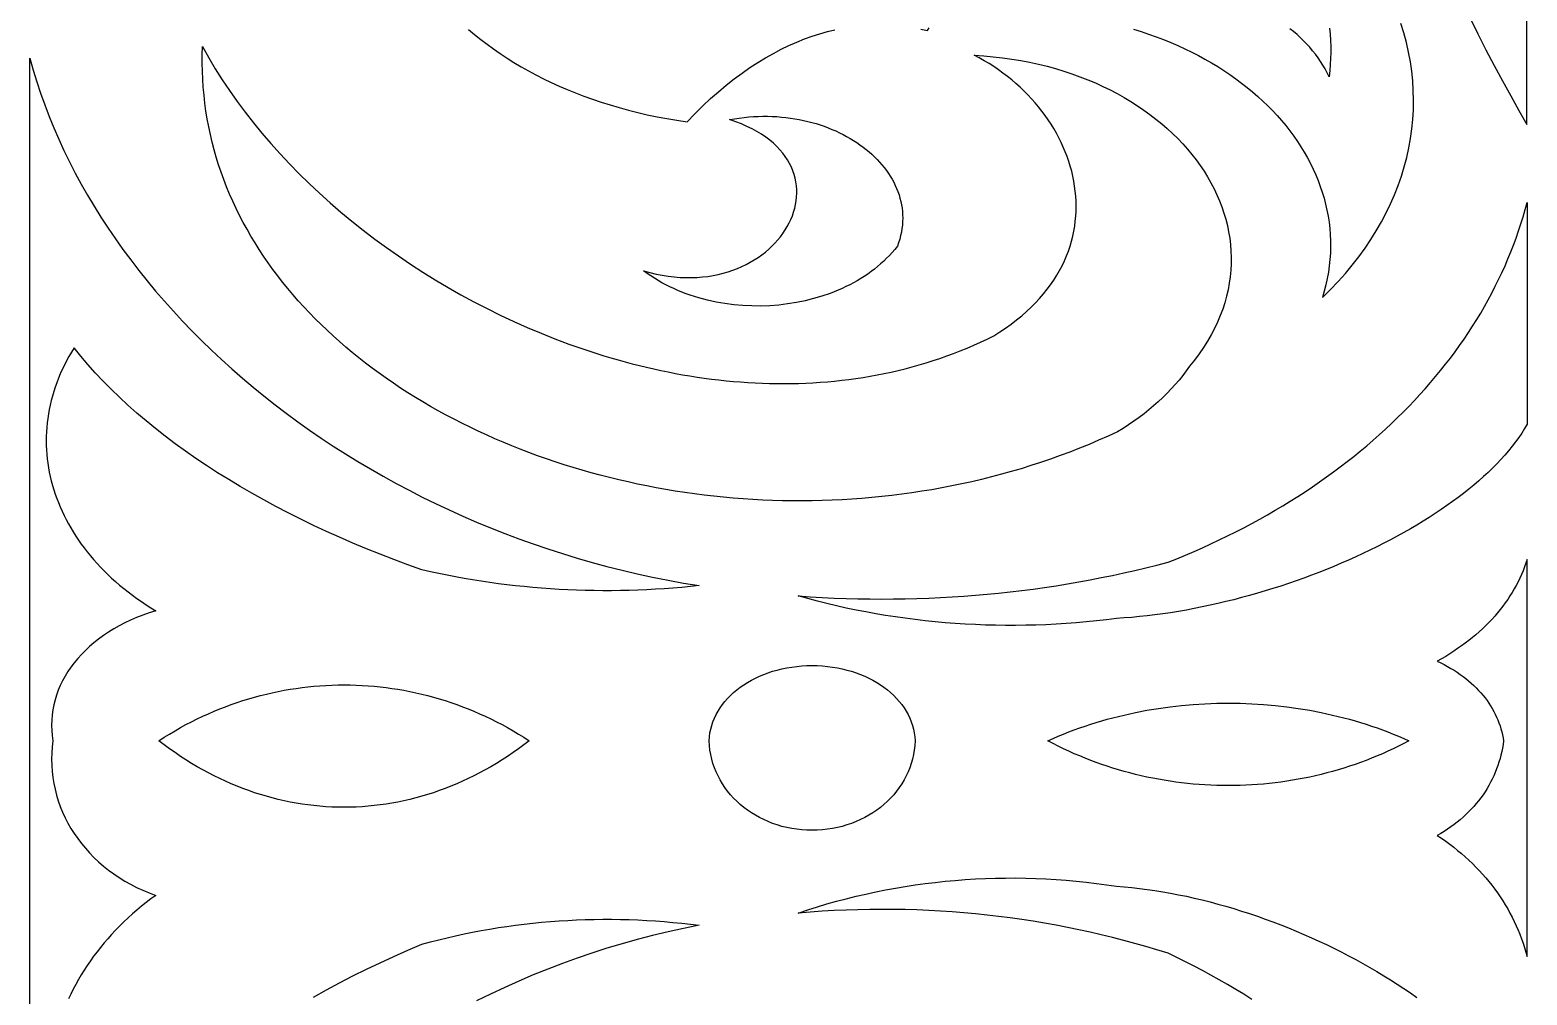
# Model space of a CAD drawing. Extents: x 599 to 929, y 27 to 457.
# Drawn here: x 829.1 to 889.4, y 276.8 to 315.7 of the extents above; entities that cross this region are included whole.
import ezdxf

# ---------------------------------------------------------------- set-up
doc = ezdxf.new("R2010")
doc.units = 0
doc.layers.add('LAYER_1', color=18, linetype='CONTINUOUS')

msp = doc.modelspace()

# ---------------------------------------------------------------- linework, layer by layer
at = {"layer": 'LAYER_1'}
for points in [[(887.062, 316.172), (887.381, 315.515), (887.708, 314.869), (888.039, 314.235), (888.372, 313.615), (888.706, 313.011), (889.035, 312.424), (889.359, 311.857), (889.36, 330.926)], [(864.966, 315.703), (865.234, 315.64), (865.293, 315.749)], [(873.516, 315.699), (873.827, 315.603), (874.132, 315.501), (874.433, 315.394), (874.729, 315.281), (875.021, 315.162), (875.307, 315.038), (875.588, 314.909), (875.864, 314.775), (876.134, 314.636), (876.399, 314.492), (876.658, 314.343), (876.912, 314.19), (877.16, 314.032), (877.402, 313.869), (877.638, 313.702), (877.868, 313.531), (878.092, 313.356), (878.309, 313.176), (878.521, 312.993), (878.725, 312.806), (878.924, 312.615), (879.115, 312.42), (879.3, 312.222), (879.478, 312.021), (879.649, 311.816), (879.813, 311.608), (879.97, 311.397), (880.119, 311.182), (880.261, 310.965), (880.396, 310.745), (880.523, 310.523), (880.642, 310.298), (880.754, 310.07), (880.858, 309.84), (880.954, 309.607), (881.041, 309.373), (881.121, 309.136), (881.192, 308.898), (881.255, 308.657), (881.31, 308.415), (881.355, 308.172), (881.393, 307.926), (881.421, 307.679), (881.441, 307.431), (881.451, 307.182), (881.453, 306.932), (881.445, 306.68), (881.428, 306.428), (881.402, 306.175), (881.366, 305.921), (881.321, 305.666), (881.266, 305.411), (881.201, 305.156), (881.126, 304.9), (881.448, 305.217), (881.755, 305.54), (882.048, 305.868), (882.327, 306.202), (882.591, 306.541), (882.84, 306.885), (883.075, 307.234), (883.295, 307.587), (883.5, 307.944), (883.69, 308.305), (883.866, 308.669), (884.026, 309.037), (884.172, 309.407), (884.302, 309.781), (884.417, 310.157), (884.517, 310.536), (884.602, 310.916), (884.671, 311.298), (884.725, 311.682), (884.763, 312.067), (884.786, 312.453), (884.793, 312.84), (884.784, 313.227), (884.76, 313.614), (884.72, 314.002), (884.664, 314.389), (884.593, 314.775), (884.505, 315.161), (884.401, 315.545), (884.281, 315.929)], [(881.412, 315.733), (881.434, 315.491), (881.45, 315.248), (881.458, 315.005), (881.46, 314.761), (881.456, 314.517), (881.444, 314.273), (881.426, 314.029), (881.401, 313.784), (881.323, 313.943), (881.238, 314.099), (881.148, 314.252), (881.052, 314.402), (880.951, 314.548), (880.845, 314.691), (880.733, 314.831), (880.617, 314.967), (880.495, 315.1), (880.369, 315.229), (880.238, 315.355), (880.103, 315.478), (879.963, 315.597), (879.82, 315.712)], [(846.761, 315.684), (847.003, 315.482), (847.252, 315.284), (847.506, 315.09), (847.768, 314.9), (848.035, 314.715), (848.31, 314.534), (848.59, 314.358), (848.877, 314.187), (849.17, 314.021), (849.47, 313.86), (849.776, 313.703), (850.089, 313.552), (850.408, 313.406), (850.734, 313.266), (851.066, 313.131), (851.405, 313.001), (851.75, 312.877), (852.101, 312.759), (852.459, 312.647), (852.824, 312.54), (853.194, 312.44), (853.572, 312.346), (853.956, 312.257), (854.346, 312.176), (854.743, 312.1), (855.147, 312.031), (855.557, 311.969), (855.871, 312.296), (856.186, 312.607), (856.502, 312.902), (856.818, 313.182), (857.134, 313.446), (857.45, 313.695), (857.767, 313.93), (858.083, 314.15), (858.399, 314.356), (858.714, 314.548), (859.029, 314.725), (859.342, 314.889), (859.655, 315.04), (859.967, 315.177), (860.278, 315.302), (860.587, 315.413), (860.895, 315.512), (861.202, 315.599), (861.506, 315.673)], [(829.109, 254.386), (829.109, 287.063), (829.109, 314.524), (829.24, 314.053), (829.382, 313.584), (829.536, 313.117), (829.702, 312.651), (829.879, 312.188), (830.067, 311.726), (830.267, 311.267), (830.478, 310.811), (830.699, 310.357), (830.932, 309.906), (831.175, 309.457), (831.429, 309.012), (831.693, 308.569), (831.967, 308.13), (832.252, 307.695), (832.546, 307.263), (832.851, 306.834), (833.165, 306.409), (833.489, 305.989), (833.823, 305.572), (834.166, 305.159), (834.519, 304.751), (834.88, 304.348), (835.251, 303.949), (835.63, 303.554), (836.019, 303.165), (836.415, 302.78), (836.821, 302.401), (837.235, 302.027), (837.657, 301.658), (838.088, 301.295), (838.526, 300.938), (838.972, 300.586), (839.426, 300.24), (839.888, 299.901), (840.358, 299.567), (840.834, 299.24), (841.318, 298.92), (841.809, 298.606), (842.308, 298.299), (842.813, 297.999), (843.325, 297.705), (843.843, 297.419), (844.368, 297.141), (844.9, 296.869), (845.437, 296.605), (845.981, 296.349), (846.531, 296.101), (847.087, 295.861), (847.648, 295.629), (848.216, 295.405), (848.788, 295.189), (849.366, 294.982), (849.95, 294.784), (850.538, 294.594), (851.132, 294.414), (851.73, 294.242), (852.333, 294.08), (852.941, 293.926), (853.553, 293.783), (854.17, 293.649), (854.791, 293.524), (855.416, 293.41), (856.045, 293.305), (855.693, 293.268), (855.341, 293.235), (854.989, 293.205), (854.637, 293.179), (854.284, 293.157), (853.931, 293.138), (853.578, 293.123), (853.225, 293.112), (852.872, 293.105), (852.519, 293.101), (852.166, 293.101), (851.813, 293.104), (851.46, 293.111), (851.108, 293.122), (850.756, 293.137), (850.404, 293.155), (850.053, 293.177), (849.703, 293.202), (849.353, 293.231), (849.004, 293.264), (848.655, 293.3), (848.307, 293.34), (847.96, 293.384), (847.614, 293.431), (847.269, 293.482), (846.925, 293.537), (846.582, 293.595), (846.241, 293.657), (845.9, 293.722), (845.561, 293.791), (845.223, 293.864), (844.887, 293.94), (844.318, 294.144), (843.755, 294.354), (843.199, 294.57), (842.65, 294.791), (842.108, 295.018), (841.572, 295.251), (841.044, 295.488), (840.524, 295.731), (840.012, 295.979), (839.507, 296.232), (839.011, 296.49), (838.524, 296.753), (838.045, 297.021), (837.575, 297.293), (837.114, 297.57), (836.662, 297.851), (836.22, 298.136), (835.788, 298.426), (835.365, 298.72), (834.953, 299.018), (834.552, 299.32), (834.161, 299.626), (833.781, 299.935), (833.412, 300.248), (833.054, 300.565), (832.708, 300.885), (832.373, 301.208), (832.051, 301.535), (831.74, 301.865), (831.442, 302.198), (831.157, 302.534), (830.885, 302.873), (830.779, 302.7), (830.678, 302.527), (830.583, 302.353), (830.493, 302.178), (830.409, 302.002), (830.33, 301.825), (830.256, 301.648), (830.187, 301.47), (830.123, 301.291), (830.065, 301.113), (830.012, 300.933), (829.964, 300.753), (829.922, 300.573), (829.884, 300.393), (829.852, 300.212), (829.824, 300.032), (829.802, 299.851), (829.785, 299.67), (829.773, 299.489), (829.766, 299.308), (829.764, 299.128), (829.767, 298.947), (829.775, 298.767), (829.788, 298.587), (829.805, 298.407), (829.828, 298.228), (829.856, 298.049), (829.889, 297.871), (829.926, 297.694), (829.968, 297.517), (830.016, 297.34), (830.068, 297.165), (830.124, 296.99), (830.186, 296.817), (830.252, 296.644), (830.324, 296.472), (830.4, 296.301), (830.48, 296.131), (830.565, 295.963), (830.655, 295.795), (830.75, 295.629), (830.849, 295.464), (830.953, 295.301), (831.062, 295.139), (831.175, 294.979), (831.293, 294.82), (831.415, 294.663), (831.542, 294.507), (831.673, 294.353), (831.809, 294.201), (831.949, 294.051), (832.094, 293.902), (832.243, 293.756), (832.397, 293.612), (832.555, 293.469), (832.718, 293.329), (832.884, 293.191), (833.056, 293.055), (833.231, 292.922), (833.411, 292.791), (833.595, 292.662), (833.784, 292.536), (833.977, 292.412), (834.174, 292.291), (833.91, 292.209), (833.652, 292.119), (833.402, 292.022), (833.16, 291.917), (832.925, 291.806), (832.698, 291.689), (832.479, 291.565), (832.268, 291.435), (832.066, 291.299), (831.871, 291.157), (831.685, 291.01), (831.508, 290.858), (831.34, 290.7), (831.181, 290.538), (831.031, 290.372), (830.89, 290.201), (830.759, 290.026), (830.637, 289.847), (830.525, 289.664), (830.423, 289.478), (830.331, 289.289), (830.25, 289.097), (830.179, 288.902), (830.118, 288.705), (830.068, 288.505), (830.029, 288.304), (830.001, 288.1), (829.984, 287.895), (829.978, 287.688), (829.984, 287.481), (830.001, 287.272), (830.031, 287.063), (830.001, 286.813), (829.984, 286.565), (829.978, 286.318), (829.984, 286.072), (830.001, 285.828), (830.029, 285.586), (830.068, 285.346), (830.118, 285.109), (830.179, 284.874), (830.25, 284.642), (830.331, 284.413), (830.423, 284.188), (830.525, 283.967), (830.637, 283.75), (830.759, 283.537), (830.89, 283.329), (831.031, 283.126), (831.181, 282.928), (831.34, 282.735), (831.508, 282.548), (831.685, 282.366), (831.871, 282.191), (832.066, 282.023), (832.268, 281.861), (832.479, 281.706), (832.698, 281.559), (832.925, 281.419), (833.16, 281.287), (833.402, 281.163), (833.652, 281.047), (833.91, 280.94), (834.174, 280.842), (833.977, 280.698), (833.784, 280.551), (833.595, 280.401), (833.411, 280.247), (833.231, 280.092), (833.056, 279.933), (832.884, 279.771), (832.718, 279.607), (832.555, 279.44), (832.397, 279.271), (832.243, 279.099), (832.094, 278.925), (831.949, 278.749), (831.809, 278.57), (831.673, 278.389), (831.542, 278.206), (831.415, 278.021), (831.293, 277.834), (831.175, 277.645), (831.062, 277.454), (830.953, 277.261), (830.849, 277.067), (830.75, 276.871), (830.655, 276.673)], [(878.283, 276.658), (877.962, 276.861), (877.637, 277.06), (877.308, 277.255), (876.976, 277.447), (876.641, 277.634), (876.302, 277.818), (875.959, 277.997), (875.613, 278.173), (875.264, 278.345), (874.912, 278.512), (874.468, 278.65), (874.023, 278.782), (873.577, 278.908), (873.128, 279.029), (872.678, 279.145), (872.227, 279.255), (871.773, 279.359), (871.318, 279.458), (870.862, 279.551), (870.404, 279.639), (869.945, 279.722), (869.485, 279.798), (869.023, 279.869), (868.559, 279.935), (868.095, 279.994), (867.629, 280.048), (867.162, 280.097), (866.693, 280.139), (866.224, 280.177), (865.753, 280.208), (865.282, 280.233), (864.809, 280.253), (864.335, 280.267), (863.861, 280.275), (863.385, 280.278), (862.908, 280.274), (862.431, 280.265), (861.953, 280.25), (861.474, 280.229), (860.994, 280.203), (860.513, 280.17), (860.032, 280.131), (860.415, 280.258), (860.8, 280.38), (861.186, 280.495), (861.575, 280.604), (861.965, 280.707), (862.357, 280.805), (862.751, 280.896), (863.146, 280.981), (863.542, 281.06), (863.94, 281.134), (864.339, 281.201), (864.739, 281.262), (865.14, 281.317), (865.542, 281.366), (865.945, 281.409), (866.348, 281.446), (866.752, 281.477), (867.157, 281.502), (867.562, 281.521), (867.968, 281.534), (868.374, 281.54), (868.78, 281.541), (869.186, 281.535), (869.593, 281.523), (869.999, 281.506), (870.405, 281.482), (870.811, 281.451), (871.217, 281.415), (871.622, 281.373), (872.027, 281.324), (872.431, 281.269), (872.834, 281.208), (873.141, 281.185), (873.45, 281.156), (873.761, 281.121), (874.073, 281.081), (874.386, 281.036), (874.701, 280.986), (875.017, 280.93), (875.333, 280.869), (875.65, 280.803), (875.968, 280.733), (876.286, 280.657), (876.604, 280.577), (876.922, 280.492), (877.24, 280.402), (877.557, 280.308), (877.874, 280.21), (878.191, 280.107), (878.507, 280), (878.821, 279.889), (879.135, 279.773), (879.447, 279.654), (879.758, 279.531), (880.068, 279.404), (880.375, 279.273), (880.681, 279.138), (880.984, 279), (881.285, 278.858), (881.584, 278.713), (881.88, 278.565), (882.174, 278.413), (882.465, 278.258), (882.752, 278.1), (883.036, 277.939), (883.317, 277.775), (883.595, 277.608), (883.868, 277.439), (884.138, 277.266), (884.404, 277.092), (884.665, 276.914), (884.922, 276.734)], [(840.524, 276.749), (841.044, 277.038), (841.572, 277.321), (842.108, 277.597), (842.65, 277.867), (843.199, 278.131), (843.755, 278.387), (844.318, 278.637), (844.887, 278.88), (845.223, 278.971), (845.561, 279.057), (845.9, 279.139), (846.241, 279.217), (846.582, 279.291), (846.925, 279.36), (847.269, 279.425), (847.614, 279.485), (847.96, 279.542), (848.307, 279.594), (848.655, 279.641), (849.004, 279.685), (849.353, 279.724), (849.703, 279.758), (850.053, 279.789), (850.404, 279.815), (850.756, 279.836), (851.108, 279.853), (851.46, 279.866), (851.813, 279.875), (852.166, 279.879), (852.519, 279.879), (852.872, 279.874), (853.225, 279.865), (853.578, 279.852), (853.931, 279.834), (854.284, 279.812), (854.637, 279.786), (854.989, 279.755), (855.341, 279.72), (855.693, 279.68), (856.045, 279.636), (855.729, 279.575), (855.415, 279.511), (855.102, 279.445), (854.79, 279.375), (854.169, 279.227), (853.553, 279.067), (852.94, 278.896), (852.333, 278.714), (851.729, 278.521), (851.131, 278.317), (850.538, 278.102), (849.949, 277.876), (849.366, 277.64), (848.787, 277.394), (848.215, 277.137), (847.648, 276.871), (847.086, 276.595)]]:
    msp.add_lwpolyline(points, dxfattribs=at)
for points in [[(867.108, 314.647), (867.494, 314.623), (867.875, 314.589), (868.25, 314.546), (868.62, 314.494), (868.984, 314.434), (869.343, 314.365), (869.695, 314.288), (870.042, 314.203), (870.382, 314.11), (870.716, 314.009), (871.044, 313.901), (871.365, 313.785), (871.679, 313.663), (871.987, 313.533), (872.287, 313.396), (872.581, 313.253), (872.867, 313.104), (873.146, 312.948), (873.418, 312.786), (873.682, 312.618), (873.938, 312.444), (874.186, 312.265), (874.426, 312.081), (874.658, 311.891), (874.882, 311.697), (875.098, 311.497), (875.305, 311.293), (875.503, 311.084), (875.693, 310.872), (875.874, 310.655), (876.045, 310.434), (876.208, 310.209), (876.361, 309.981), (876.504, 309.75), (876.639, 309.515), (876.763, 309.277), (876.878, 309.037), (876.982, 308.794), (877.077, 308.548), (877.161, 308.3), (877.235, 308.05), (877.299, 307.798), (877.352, 307.545), (877.394, 307.289), (877.426, 307.033), (877.446, 306.775), (877.455, 306.516), (877.453, 306.257), (877.44, 305.996), (877.415, 305.736), (877.378, 305.474), (877.33, 305.213), (877.27, 304.952), (877.197, 304.691), (877.113, 304.431), (877.016, 304.171), (876.907, 303.912), (876.785, 303.654), (876.65, 303.397), (876.503, 303.141), (876.343, 302.887), (876.17, 302.635), (875.983, 302.384), (875.783, 302.136), (875.647, 301.947), (875.504, 301.76), (875.355, 301.576), (875.2, 301.396), (875.039, 301.218), (874.871, 301.044), (874.698, 300.873), (874.519, 300.705), (874.334, 300.541), (874.143, 300.381), (873.946, 300.224), (873.745, 300.071), (873.537, 299.921), (873.325, 299.776), (873.107, 299.634), (872.884, 299.497), (872.502, 299.322), (872.118, 299.153), (871.733, 298.99), (871.346, 298.832), (870.958, 298.681), (870.568, 298.536), (870.177, 298.396), (869.785, 298.263), (869.391, 298.135), (868.997, 298.012), (868.601, 297.896), (868.205, 297.785), (867.807, 297.68), (867.409, 297.581), (867.01, 297.487), (866.61, 297.398), (866.21, 297.316), (865.809, 297.238), (865.408, 297.167), (865.007, 297.1), (864.605, 297.039), (864.203, 296.984), (863.801, 296.933), (863.399, 296.888), (862.997, 296.849), (862.595, 296.814), (862.193, 296.785), (861.792, 296.761), (861.391, 296.742), (860.99, 296.728), (860.59, 296.72), (860.19, 296.716), (859.791, 296.717), (859.393, 296.724), (858.995, 296.735), (858.598, 296.751), (858.203, 296.772), (857.808, 296.798), (857.414, 296.829), (857.022, 296.865), (856.631, 296.905), (856.241, 296.95), (855.853, 297), (855.466, 297.054), (855.08, 297.113), (854.697, 297.177), (854.315, 297.245), (853.934, 297.318), (853.556, 297.395), (853.18, 297.477), (852.805, 297.563), (852.433, 297.654), (852.063, 297.749), (851.695, 297.848), (851.329, 297.952), (850.966, 298.059), (850.605, 298.172), (850.247, 298.288), (849.892, 298.409), (849.539, 298.533), (849.189, 298.662), (848.842, 298.795), (848.497, 298.932), (848.156, 299.073), (847.818, 299.218), (847.483, 299.367), (847.151, 299.52), (846.823, 299.677), (846.497, 299.837), (846.176, 300.002), (845.858, 300.17), (845.543, 300.342), (845.232, 300.518), (844.925, 300.697), (844.622, 300.88), (844.323, 301.067), (844.028, 301.257), (843.737, 301.451), (843.45, 301.649), (843.167, 301.85), (842.888, 302.054), (842.614, 302.262), (842.344, 302.474), (842.079, 302.688), (841.819, 302.906), (841.563, 303.128), (841.312, 303.353), (841.066, 303.58), (840.824, 303.812), (840.588, 304.046), (840.357, 304.283), (840.13, 304.524), (839.909, 304.768), (839.694, 305.015), (839.484, 305.264), (839.279, 305.517), (839.079, 305.773), (838.886, 306.032), (838.698, 306.293), (838.515, 306.558), (838.339, 306.825), (838.168, 307.095), (838.004, 307.368), (837.845, 307.644), (837.693, 307.922), (837.547, 308.203), (837.407, 308.487), (837.273, 308.773), (837.146, 309.062), (837.026, 309.353), (836.912, 309.647), (836.804, 309.944), (836.704, 310.242), (836.61, 310.544), (836.523, 310.847), (836.443, 311.153), (836.37, 311.462), (836.304, 311.772), (836.246, 312.085), (836.194, 312.4), (836.151, 312.718), (836.114, 313.037), (836.085, 313.359), (836.064, 313.682), (836.05, 314.008), (836.044, 314.336), (836.046, 314.666), (836.055, 314.998), (836.306, 314.549), (836.57, 314.104), (836.849, 313.662), (837.143, 313.224), (837.449, 312.789), (837.769, 312.359), (838.102, 311.933), (838.447, 311.511), (838.805, 311.094), (839.175, 310.683), (839.556, 310.277), (839.949, 309.876), (840.352, 309.482), (840.766, 309.093), (841.191, 308.711), (841.626, 308.336), (842.07, 307.968), (842.524, 307.607), (842.986, 307.253), (843.458, 306.907), (843.938, 306.57), (844.426, 306.24), (844.921, 305.919), (845.424, 305.607), (845.934, 305.304), (846.451, 305.01), (846.975, 304.726), (847.504, 304.452), (848.039, 304.188), (848.58, 303.934), (849.126, 303.691), (849.677, 303.459), (850.232, 303.238), (850.791, 303.028), (851.354, 302.83), (851.921, 302.644), (852.206, 302.556), (852.491, 302.471), (852.777, 302.388), (853.064, 302.309), (853.351, 302.233), (853.639, 302.161), (853.927, 302.091), (854.216, 302.025), (854.506, 301.963), (854.796, 301.903), (855.086, 301.847), (855.377, 301.794), (855.668, 301.745), (855.959, 301.7), (856.25, 301.657), (856.542, 301.619), (856.834, 301.584), (857.126, 301.552), (857.418, 301.524), (857.71, 301.5), (858.002, 301.48), (858.294, 301.463), (858.585, 301.45), (858.877, 301.441), (859.169, 301.436), (859.46, 301.435), (859.751, 301.437), (860.042, 301.444), (860.332, 301.454), (860.622, 301.468), (860.912, 301.487), (861.201, 301.51), (861.489, 301.536), (861.778, 301.567), (862.065, 301.602), (862.352, 301.641), (862.638, 301.685), (862.924, 301.732), (863.208, 301.784), (863.492, 301.841), (863.776, 301.901), (864.058, 301.966), (864.339, 302.036), (864.62, 302.11), (864.899, 302.189), (865.178, 302.272), (865.455, 302.359), (865.731, 302.451), (866.006, 302.548), (866.28, 302.65), (866.553, 302.756), (866.824, 302.867), (867.094, 302.982), (867.363, 303.103), (867.63, 303.228), (867.896, 303.358), (868.142, 303.512), (868.377, 303.67), (868.602, 303.831), (868.817, 303.996), (869.022, 304.164), (869.217, 304.334), (869.402, 304.508), (869.578, 304.684), (869.744, 304.864), (869.9, 305.045), (870.047, 305.229), (870.185, 305.415), (870.314, 305.604), (870.434, 305.794), (870.544, 305.986), (870.646, 306.179), (870.739, 306.374), (870.824, 306.571), (870.9, 306.769), (870.967, 306.967), (871.026, 307.167), (871.077, 307.368), (871.12, 307.569), (871.155, 307.77), (871.181, 307.973), (871.2, 308.175), (871.211, 308.377), (871.215, 308.58), (871.211, 308.782), (871.199, 308.984), (871.18, 309.185), (871.154, 309.386), (871.121, 309.586), (871.081, 309.785), (871.034, 309.983), (870.98, 310.18), (870.919, 310.376), (870.852, 310.57), (870.778, 310.763), (870.697, 310.954), (870.611, 311.143), (870.518, 311.33), (870.419, 311.514), (870.314, 311.697), (870.203, 311.877), (870.086, 312.054), (869.964, 312.229), (869.836, 312.401), (869.703, 312.57), (869.564, 312.736), (869.419, 312.898), (869.27, 313.057), (869.115, 313.213), (868.956, 313.365), (868.792, 313.513), (868.622, 313.656), (868.448, 313.796), (868.27, 313.932), (868.087, 314.063), (867.899, 314.189), (867.708, 314.311), (867.512, 314.428), (867.312, 314.54)], [(857.267, 312.058), (857.461, 312.092), (857.655, 312.122), (857.848, 312.146), (858.041, 312.165), (858.232, 312.179), (858.422, 312.188), (858.611, 312.193), (858.799, 312.192), (858.985, 312.187), (859.17, 312.177), (859.353, 312.163), (859.534, 312.144), (859.714, 312.121), (859.891, 312.094), (860.067, 312.062), (860.24, 312.026), (860.412, 311.986), (860.58, 311.942), (860.747, 311.895), (860.911, 311.843), (861.072, 311.788), (861.23, 311.729), (861.386, 311.666), (861.538, 311.6), (861.688, 311.53), (861.834, 311.457), (861.977, 311.381), (862.117, 311.302), (862.253, 311.219), (862.386, 311.133), (862.515, 311.045), (862.64, 310.953), (862.761, 310.859), (862.878, 310.762), (862.991, 310.662), (863.1, 310.56), (863.205, 310.455), (863.305, 310.348), (863.4, 310.238), (863.491, 310.126), (863.578, 310.012), (863.659, 309.896), (863.735, 309.778), (863.807, 309.658), (863.873, 309.536), (863.934, 309.412), (863.99, 309.286), (864.04, 309.159), (864.085, 309.03), (864.124, 308.9), (864.157, 308.768), (864.185, 308.635), (864.206, 308.501), (864.221, 308.366), (864.231, 308.229), (864.233, 308.091), (864.23, 307.953), (864.22, 307.814), (864.203, 307.673), (864.18, 307.533), (864.15, 307.391), (864.113, 307.249), (864.069, 307.106), (864.018, 306.964), (863.916, 306.837), (863.81, 306.713), (863.7, 306.593), (863.587, 306.476), (863.469, 306.362), (863.347, 306.252), (863.222, 306.145), (863.093, 306.041), (862.961, 305.941), (862.826, 305.845), (862.687, 305.751), (862.545, 305.661), (862.401, 305.575), (862.253, 305.492), (862.103, 305.412), (861.95, 305.336), (861.795, 305.263), (861.637, 305.194), (861.315, 305.066), (860.985, 304.952), (860.647, 304.853), (860.304, 304.767), (859.955, 304.696), (859.601, 304.64), (859.244, 304.597), (858.885, 304.57), (858.523, 304.557), (858.161, 304.559), (857.8, 304.576), (857.439, 304.608), (857.08, 304.654), (856.724, 304.716), (856.372, 304.794), (856.025, 304.886), (855.853, 304.938), (855.683, 304.994), (855.515, 305.054), (855.348, 305.118), (855.183, 305.185), (855.02, 305.257), (854.86, 305.332), (854.701, 305.411), (854.545, 305.495), (854.391, 305.582), (854.24, 305.673), (854.092, 305.768), (853.946, 305.867), (853.804, 305.97), (854.057, 305.901), (854.308, 305.841), (854.555, 305.793), (854.799, 305.755), (855.039, 305.726), (855.275, 305.708), (855.507, 305.699), (855.736, 305.699), (855.96, 305.708), (856.179, 305.725), (856.394, 305.751), (856.605, 305.786), (856.81, 305.828), (857.011, 305.877), (857.206, 305.934), (857.396, 305.998), (857.581, 306.069), (857.76, 306.146), (857.933, 306.229), (858.1, 306.319), (858.261, 306.414), (858.416, 306.514), (858.565, 306.62), (858.707, 306.73), (858.842, 306.845), (858.971, 306.965), (859.092, 307.088), (859.206, 307.216), (859.313, 307.346), (859.413, 307.48), (859.505, 307.618), (859.589, 307.757), (859.665, 307.9), (859.734, 308.044), (859.794, 308.191), (859.845, 308.339), (859.888, 308.488), (859.923, 308.638), (859.948, 308.79), (859.965, 308.942), (859.972, 309.094), (859.97, 309.246), (859.959, 309.398), (859.938, 309.55), (859.907, 309.7), (859.867, 309.85), (859.816, 309.998), (859.755, 310.145), (859.684, 310.29), (859.602, 310.433), (859.51, 310.573), (859.406, 310.711), (859.292, 310.846), (859.167, 310.977), (859.03, 311.105), (858.882, 311.23), (858.722, 311.35), (858.551, 311.466), (858.367, 311.578), (858.172, 311.685), (857.964, 311.786), (857.744, 311.882), (857.512, 311.973)], [(889.362, 308.725), (889.36, 299.803), (889.257, 299.624), (889.145, 299.445), (889.025, 299.267), (888.897, 299.089), (888.761, 298.911), (888.618, 298.734), (888.467, 298.558), (888.309, 298.383), (888.144, 298.209), (887.972, 298.035), (887.793, 297.863), (887.608, 297.691), (887.416, 297.521), (887.217, 297.352), (887.013, 297.184), (886.802, 297.018), (886.586, 296.853), (886.364, 296.69), (886.136, 296.528), (885.904, 296.367), (885.666, 296.209), (885.423, 296.052), (885.175, 295.897), (884.922, 295.744), (884.665, 295.593), (884.404, 295.444), (884.138, 295.297), (883.868, 295.152), (883.595, 295.009), (883.317, 294.869), (883.036, 294.731), (882.752, 294.596), (882.465, 294.463), (882.174, 294.333), (881.88, 294.205), (881.584, 294.081), (881.285, 293.959), (880.984, 293.84), (880.681, 293.723), (880.375, 293.61), (880.068, 293.5), (879.758, 293.393), (879.447, 293.29), (879.135, 293.189), (878.821, 293.092), (878.507, 292.999), (878.191, 292.909), (877.874, 292.823), (877.557, 292.74), (877.24, 292.661), (876.922, 292.585), (876.604, 292.514), (876.286, 292.447), (875.968, 292.383), (875.65, 292.324), (875.333, 292.268), (875.017, 292.217), (874.701, 292.171), (874.386, 292.128), (874.073, 292.09), (873.761, 292.057), (873.45, 292.028), (873.141, 292.003), (872.834, 291.984), (872.431, 291.932), (872.027, 291.886), (871.622, 291.845), (871.217, 291.81), (870.811, 291.779), (870.405, 291.754), (869.999, 291.734), (869.593, 291.719), (869.186, 291.709), (868.78, 291.704), (868.374, 291.704), (867.968, 291.71), (867.562, 291.721), (867.157, 291.736), (866.752, 291.757), (866.348, 291.783), (865.945, 291.814), (865.542, 291.851), (865.14, 291.892), (864.739, 291.938), (864.339, 291.99), (863.94, 292.046), (863.542, 292.108), (863.146, 292.174), (862.751, 292.246), (862.357, 292.323), (861.965, 292.405), (861.575, 292.491), (861.186, 292.583), (860.8, 292.68), (860.415, 292.782), (860.032, 292.889), (860.513, 292.856), (860.994, 292.829), (861.474, 292.806), (861.953, 292.789), (862.431, 292.776), (862.908, 292.768), (863.385, 292.766), (863.861, 292.768), (864.335, 292.774), (864.809, 292.786), (865.282, 292.803), (865.753, 292.824), (866.224, 292.851), (866.693, 292.882), (867.162, 292.918), (867.629, 292.958), (868.095, 293.004), (868.559, 293.054), (869.023, 293.109), (869.485, 293.169), (869.945, 293.233), (870.404, 293.302), (870.862, 293.376), (871.318, 293.455), (871.773, 293.538), (872.227, 293.626), (872.678, 293.718), (873.128, 293.815), (873.577, 293.917), (874.023, 294.023), (874.468, 294.134), (874.912, 294.25), (875.264, 294.39), (875.613, 294.535), (875.959, 294.682), (876.302, 294.833), (876.641, 294.988), (876.976, 295.145), (877.308, 295.306), (877.637, 295.47), (877.962, 295.637), (878.283, 295.808), (878.601, 295.981), (878.915, 296.158), (879.225, 296.338), (879.531, 296.52), (879.834, 296.706), (880.133, 296.894), (880.428, 297.086), (880.72, 297.28), (881.007, 297.478), (881.291, 297.678), (881.57, 297.88), (881.846, 298.086), (882.117, 298.294), (882.384, 298.505), (882.648, 298.718), (882.907, 298.935), (883.162, 299.153), (883.413, 299.374), (883.659, 299.598), (883.901, 299.824), (884.139, 300.053), (884.373, 300.284), (884.602, 300.517), (884.827, 300.753), (885.048, 300.99), (885.264, 301.231), (885.475, 301.473), (885.682, 301.717), (885.884, 301.964), (886.082, 302.213), (886.275, 302.464), (886.464, 302.717), (886.648, 302.971), (886.827, 303.228), (887.001, 303.487), (887.17, 303.748), (887.335, 304.01), (887.495, 304.275), (887.65, 304.541), (887.799, 304.809), (887.944, 305.078), (888.084, 305.35), (888.219, 305.623), (888.349, 305.897), (888.474, 306.174), (888.594, 306.451), (888.708, 306.731), (888.817, 307.011), (888.921, 307.294), (889.02, 307.577), (889.113, 307.862), (889.202, 308.148), (889.284, 308.436)], [(888.414, 287.063), (888.395, 286.917), (888.371, 286.771), (888.343, 286.628), (888.31, 286.485), (888.273, 286.343), (888.232, 286.203), (888.186, 286.064), (888.137, 285.927), (888.083, 285.791), (888.025, 285.657), (887.962, 285.524), (887.896, 285.394), (887.825, 285.265), (887.75, 285.137), (887.672, 285.012), (887.589, 284.889), (887.502, 284.768), (887.412, 284.649), (887.317, 284.532), (887.219, 284.418), (887.117, 284.306), (887.011, 284.197), (886.901, 284.09), (886.787, 283.985), (886.67, 283.884), (886.549, 283.785), (886.424, 283.689), (886.296, 283.595), (886.164, 283.505), (886.029, 283.418), (885.89, 283.333), (885.747, 283.252), (885.918, 283.139), (886.086, 283.022), (886.25, 282.902), (886.411, 282.779), (886.568, 282.653), (886.722, 282.525), (886.872, 282.393), (887.019, 282.259), (887.162, 282.123), (887.301, 281.983), (887.437, 281.841), (887.569, 281.697), (887.697, 281.55), (887.822, 281.401), (887.942, 281.249), (888.059, 281.096), (888.171, 280.94), (888.28, 280.782), (888.385, 280.622), (888.485, 280.46), (888.582, 280.296), (888.674, 280.13), (888.762, 279.962), (888.846, 279.792), (888.926, 279.621), (889.001, 279.448), (889.072, 279.274), (889.139, 279.098), (889.201, 278.921), (889.259, 278.742), (889.312, 278.562), (889.361, 278.38), (889.361, 287.089), (889.361, 294.36), (889.312, 294.208), (889.259, 294.056), (889.201, 293.906), (889.139, 293.757), (889.072, 293.609), (889.001, 293.463), (888.926, 293.317), (888.846, 293.173), (888.762, 293.031), (888.674, 292.89), (888.582, 292.751), (888.485, 292.613), (888.385, 292.476), (888.28, 292.342), (888.171, 292.209), (888.059, 292.078), (887.942, 291.949), (887.822, 291.822), (887.697, 291.696), (887.569, 291.573), (887.437, 291.451), (887.301, 291.332), (887.162, 291.215), (887.019, 291.1), (886.872, 290.987), (886.722, 290.877), (886.568, 290.769), (886.411, 290.663), (886.25, 290.56), (886.086, 290.459), (885.918, 290.361), (885.747, 290.265), (885.89, 290.197), (886.029, 290.126), (886.164, 290.053), (886.296, 289.977), (886.424, 289.899), (886.549, 289.818), (886.67, 289.735), (886.787, 289.649), (886.901, 289.562), (887.011, 289.472), (887.117, 289.38), (887.219, 289.286), (887.317, 289.189), (887.412, 289.091), (887.502, 288.991), (887.589, 288.89), (887.672, 288.786), (887.75, 288.681), (887.825, 288.574), (887.896, 288.466), (887.962, 288.356), (888.025, 288.244), (888.083, 288.131), (888.137, 288.017), (888.186, 287.902), (888.232, 287.785), (888.273, 287.667), (888.31, 287.548), (888.343, 287.428), (888.371, 287.307), (888.395, 287.185)], [(856.446, 287.063), (856.457, 287.221), (856.477, 287.377), (856.508, 287.531), (856.548, 287.681), (856.598, 287.829), (856.657, 287.974), (856.725, 288.116), (856.801, 288.254), (856.886, 288.388), (856.979, 288.519), (857.08, 288.646), (857.188, 288.769), (857.304, 288.887), (857.428, 289.001), (857.558, 289.11), (857.694, 289.215), (857.838, 289.314), (857.987, 289.409), (858.142, 289.498), (858.303, 289.581), (858.47, 289.659), (858.641, 289.731), (858.818, 289.797), (858.999, 289.857), (859.184, 289.91), (859.374, 289.957), (859.568, 289.997), (859.766, 290.03), (859.967, 290.056), (860.171, 290.075), (860.378, 290.087), (860.587, 290.09), (860.797, 290.087), (861.004, 290.075), (861.208, 290.056), (861.409, 290.03), (861.607, 289.997), (861.801, 289.957), (861.99, 289.91), (862.176, 289.857), (862.357, 289.797), (862.534, 289.731), (862.705, 289.659), (862.872, 289.581), (863.033, 289.498), (863.188, 289.409), (863.337, 289.314), (863.481, 289.215), (863.617, 289.11), (863.747, 289.001), (863.871, 288.887), (863.987, 288.769), (864.095, 288.646), (864.196, 288.519), (864.289, 288.388), (864.374, 288.254), (864.45, 288.116), (864.518, 287.974), (864.577, 287.829), (864.627, 287.681), (864.667, 287.531), (864.698, 287.377), (864.718, 287.221), (864.729, 287.063), (864.718, 286.874), (864.698, 286.688), (864.667, 286.506), (864.627, 286.326), (864.577, 286.15), (864.518, 285.978), (864.45, 285.81), (864.374, 285.645), (864.289, 285.485), (864.196, 285.33), (864.095, 285.179), (863.987, 285.033), (863.871, 284.892), (863.747, 284.757), (863.617, 284.626), (863.481, 284.502), (863.337, 284.384), (863.188, 284.272), (863.033, 284.166), (862.872, 284.066), (862.705, 283.974), (862.534, 283.888), (862.357, 283.81), (862.176, 283.739), (861.99, 283.675), (861.801, 283.619), (861.607, 283.572), (861.409, 283.532), (861.208, 283.501), (861.004, 283.479), (860.797, 283.465), (860.587, 283.461), (860.378, 283.465), (860.171, 283.479), (859.967, 283.501), (859.766, 283.532), (859.568, 283.572), (859.374, 283.619), (859.184, 283.675), (858.999, 283.739), (858.818, 283.81), (858.641, 283.888), (858.47, 283.974), (858.303, 284.066), (858.142, 284.166), (857.987, 284.272), (857.838, 284.384), (857.694, 284.502), (857.558, 284.626), (857.428, 284.757), (857.304, 284.892), (857.188, 285.033), (857.08, 285.179), (856.979, 285.33), (856.886, 285.485), (856.801, 285.645), (856.725, 285.81), (856.657, 285.978), (856.598, 286.15), (856.548, 286.326), (856.508, 286.506), (856.477, 286.688), (856.457, 286.874)], [(834.295, 287.063), (834.51, 287.201), (834.728, 287.335), (834.947, 287.465), (835.167, 287.59), (835.389, 287.711), (835.613, 287.827), (835.838, 287.939), (836.064, 288.047), (836.291, 288.15), (836.52, 288.249), (836.749, 288.343), (836.98, 288.433), (837.212, 288.519), (837.445, 288.6), (837.679, 288.677), (837.914, 288.75), (838.149, 288.818), (838.386, 288.882), (838.623, 288.941), (838.861, 288.996), (839.099, 289.046), (839.338, 289.093), (839.578, 289.134), (839.818, 289.172), (840.058, 289.205), (840.299, 289.233), (840.54, 289.257), (840.781, 289.277), (841.023, 289.293), (841.265, 289.304), (841.507, 289.31), (841.749, 289.312), (841.991, 289.31), (842.232, 289.304), (842.474, 289.293), (842.716, 289.277), (842.957, 289.257), (843.198, 289.233), (843.439, 289.205), (843.68, 289.172), (843.92, 289.134), (844.159, 289.093), (844.398, 289.046), (844.637, 288.996), (844.875, 288.941), (845.112, 288.882), (845.348, 288.818), (845.584, 288.75), (845.818, 288.677), (846.052, 288.6), (846.285, 288.519), (846.517, 288.433), (846.748, 288.343), (846.978, 288.249), (847.206, 288.15), (847.434, 288.047), (847.66, 287.939), (847.885, 287.827), (848.108, 287.711), (848.33, 287.59), (848.551, 287.465), (848.769, 287.335), (848.987, 287.201), (849.203, 287.063), (848.987, 286.898), (848.769, 286.738), (848.551, 286.584), (848.33, 286.435), (848.108, 286.292), (847.885, 286.153), (847.66, 286.02), (847.434, 285.892), (847.206, 285.769), (846.978, 285.651), (846.748, 285.539), (846.517, 285.432), (846.285, 285.33), (846.052, 285.233), (845.818, 285.142), (845.584, 285.055), (845.348, 284.974), (845.112, 284.898), (844.875, 284.828), (844.637, 284.763), (844.398, 284.702), (844.159, 284.648), (843.92, 284.598), (843.68, 284.553), (843.439, 284.514), (843.198, 284.48), (842.957, 284.452), (842.716, 284.428), (842.474, 284.41), (842.232, 284.397), (841.991, 284.389), (841.749, 284.386), (841.507, 284.389), (841.265, 284.397), (841.023, 284.41), (840.781, 284.428), (840.54, 284.452), (840.299, 284.48), (840.058, 284.514), (839.818, 284.553), (839.578, 284.598), (839.338, 284.648), (839.099, 284.702), (838.861, 284.763), (838.623, 284.828), (838.386, 284.898), (838.149, 284.974), (837.914, 285.055), (837.679, 285.142), (837.445, 285.233), (837.212, 285.33), (836.98, 285.432), (836.749, 285.539), (836.52, 285.651), (836.291, 285.769), (836.064, 285.892), (835.838, 286.02), (835.613, 286.153), (835.389, 286.292), (835.167, 286.435), (834.947, 286.584), (834.728, 286.738), (834.51, 286.898)], [(870.073, 287.063), (870.283, 287.156), (870.496, 287.246), (870.71, 287.334), (870.925, 287.418), (871.141, 287.499), (871.359, 287.578), (871.579, 287.653), (871.799, 287.726), (872.021, 287.796), (872.244, 287.862), (872.468, 287.926), (872.693, 287.987), (873.147, 288.099), (873.604, 288.2), (874.064, 288.289), (874.527, 288.366), (874.992, 288.431), (875.46, 288.484), (875.929, 288.526), (876.399, 288.555), (876.87, 288.573), (877.341, 288.579), (877.813, 288.573), (878.284, 288.555), (878.754, 288.526), (879.223, 288.484), (879.691, 288.431), (880.156, 288.366), (880.619, 288.289), (881.079, 288.2), (881.536, 288.099), (881.763, 288.044), (881.989, 287.987), (882.215, 287.926), (882.439, 287.862), (882.662, 287.796), (882.883, 287.726), (883.104, 287.653), (883.323, 287.578), (883.541, 287.499), (883.758, 287.418), (883.973, 287.334), (884.187, 287.246), (884.399, 287.156), (884.61, 287.063), (884.399, 286.952), (884.187, 286.844), (883.973, 286.74), (883.758, 286.64), (883.541, 286.543), (883.323, 286.45), (883.104, 286.36), (882.883, 286.273), (882.662, 286.191), (882.439, 286.111), (882.215, 286.036), (881.989, 285.963), (881.763, 285.895), (881.536, 285.829), (881.308, 285.768), (881.079, 285.71), (880.85, 285.655), (880.619, 285.604), (880.388, 285.556), (880.156, 285.512), (879.924, 285.472), (879.691, 285.435), (879.457, 285.401), (879.223, 285.372), (878.989, 285.345), (878.754, 285.322), (878.519, 285.303), (878.284, 285.287), (878.048, 285.275), (877.813, 285.266), (877.577, 285.261), (877.341, 285.259), (877.106, 285.261), (876.87, 285.266), (876.634, 285.275), (876.399, 285.287), (876.164, 285.303), (875.929, 285.322), (875.694, 285.345), (875.46, 285.372), (875.226, 285.402), (874.992, 285.435), (874.759, 285.472), (874.527, 285.512), (874.295, 285.557), (874.064, 285.604), (873.833, 285.655), (873.604, 285.71), (873.375, 285.768), (873.147, 285.83), (872.92, 285.895), (872.693, 285.963), (872.468, 286.036), (872.244, 286.111), (872.021, 286.191), (871.799, 286.273), (871.579, 286.36), (871.359, 286.45), (871.141, 286.543), (870.925, 286.64), (870.71, 286.74), (870.496, 286.844), (870.283, 286.952)]]:
    msp.add_lwpolyline(points, close=True, dxfattribs=at)

doc.saveas('drawing.dxf')
